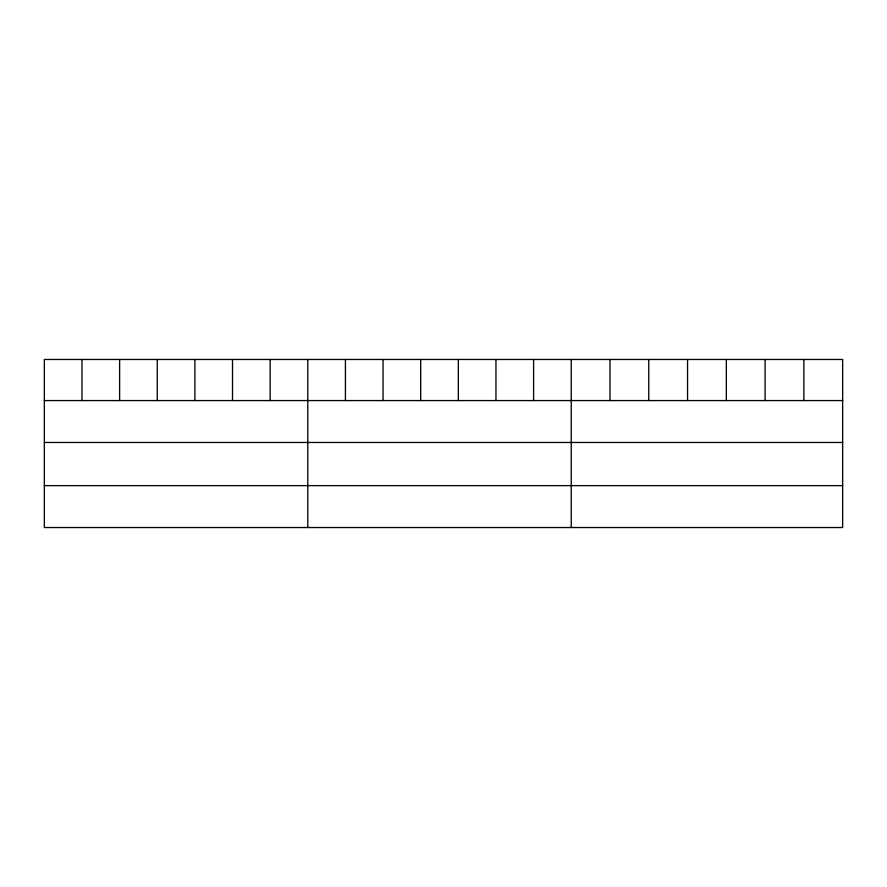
<?xml version="1.0" encoding="UTF-8"?>
<svg xmlns="http://www.w3.org/2000/svg" width="887" height="887" viewBox="0 0 887 887"><rect width="100%" height="100%" fill="white"/><g stroke="black" fill="none" stroke-linecap="round" stroke-linejoin="round"><path stroke-width="1.33" d="M842.65 400.569L842.65 527.532L44.35 527.532L44.35 359.468L842.65 359.468L842.65 400.569L44.35 400.569M44.35 442.469L842.65 442.469M44.35 485.632L842.65 485.632M803.877 359.468L803.877 400.569M765.104 359.468L765.104 400.569M726.331 359.468L726.331 400.569M687.547 359.468L687.547 400.569M648.774 359.468L648.774 400.569M610.001 359.468L610.001 400.569M571.228 359.468L571.228 527.532M533.597 359.468L533.597 400.569M495.955 359.468L495.955 400.569M458.324 359.468L458.324 400.569M420.693 359.468L420.693 400.569M383.062 359.468L383.062 400.569M345.42 359.468L345.42 400.569M307.789 359.468L307.789 527.532M270.158 359.468L270.158 400.569M232.516 359.468L232.516 400.569M194.885 359.468L194.885 400.569M157.254 359.468L157.254 400.569M119.623 359.468L119.623 400.569M81.981 359.468L81.981 400.569"/></g></svg>
